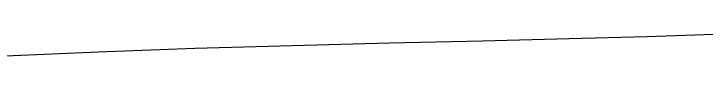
# Model space of a CAD drawing. Header units: millimetres. Extents: x 104198 to 1296755, y -81101 to 81453.
# Drawn here: x 633857.7 to 633967.8, y -26055.7 to -26052.2 of the extents above; entities that cross this region are included whole.
import ezdxf

# ---------------------------------------------------------------- set-up
doc = ezdxf.new("R2010")
doc.units = ezdxf.units.MM
doc.linetypes.add('HIDDEN2', pattern=[0.1875, 0.125, -0.0625])

# ---------------------------------------------------------------- blocks, each defined once
blk = doc.blocks.new('ghfdhrhr')
at = {"color": 250, "linetype": 'HIDDEN2', "ltscale": 600}
blk.add_lwpolyline([(633856.37, -32557.96), (633871.1, -32557.3), (633886.46, -32556.75), (633902.04, -32556.29), (633917.44, -32555.9), (633932.24, -32555.54), (633946.03, -32555.2), (633958.39, -32554.86), (633969.04, -32554.49)], dxfattribs=at)
blk.add_lwpolyline([(633856.37, -32557.96), (633871.1, -32557.3), (633886.46, -32556.75), (633902.04, -32556.29), (633917.44, -32555.9), (633932.24, -32555.54), (633946.03, -32555.2), (633958.39, -32554.86), (633969.04, -32554.49)], dxfattribs=at)
blk.add_lwpolyline([(633856.37, -32557.96), (633871.1, -32557.3), (633886.46, -32556.75), (633902.04, -32556.29), (633917.44, -32555.9), (633932.24, -32555.54), (633946.03, -32555.2), (633958.39, -32554.86), (633969.04, -32554.49)], dxfattribs=at)
blk.add_lwpolyline([(633856.37, -32557.96), (633871.1, -32557.3), (633886.46, -32556.75), (633902.04, -32556.29), (633917.44, -32555.9), (633932.24, -32555.54), (633946.03, -32555.2), (633958.39, -32554.86), (633969.04, -32554.49)], dxfattribs=at)
blk.add_lwpolyline([(633856.37, -32557.96), (633871.1, -32557.3), (633886.46, -32556.75), (633902.04, -32556.29), (633917.44, -32555.9), (633932.24, -32555.54), (633946.03, -32555.2), (633958.39, -32554.86), (633969.04, -32554.49)], dxfattribs=at)
blk.add_lwpolyline([(633856.37, -32557.96), (633871.1, -32557.3), (633886.46, -32556.75), (633902.04, -32556.29), (633917.44, -32555.9), (633932.24, -32555.54), (633946.03, -32555.2), (633958.39, -32554.86), (633969.04, -32554.49)], dxfattribs=at)
blk.add_lwpolyline([(633856.37, -32557.96), (633871.1, -32557.3), (633886.46, -32556.75), (633902.04, -32556.29), (633917.44, -32555.9), (633932.24, -32555.54), (633946.03, -32555.2), (633958.39, -32554.86), (633969.04, -32554.49)], dxfattribs=at)
blk.add_lwpolyline([(633856.37, -32557.96), (633871.1, -32557.3), (633886.46, -32556.75), (633902.04, -32556.29), (633917.44, -32555.9), (633932.24, -32555.54), (633946.03, -32555.2), (633958.39, -32554.86), (633969.04, -32554.49)], dxfattribs=at)
blk.add_lwpolyline([(633856.37, -32557.96), (633871.1, -32557.3), (633886.46, -32556.75), (633902.04, -32556.29), (633917.44, -32555.9), (633932.24, -32555.54), (633946.03, -32555.2), (633958.39, -32554.86), (633969.04, -32554.49)], dxfattribs=at)
blk.add_lwpolyline([(633856.37, -32557.96), (633871.1, -32557.3), (633886.46, -32556.75), (633902.04, -32556.29), (633917.44, -32555.9), (633932.24, -32555.54), (633946.03, -32555.2), (633958.39, -32554.86), (633969.04, -32554.49)], dxfattribs=at)
blk.add_lwpolyline([(633856.37, -32557.96), (633871.1, -32557.3), (633886.46, -32556.75), (633902.04, -32556.29), (633917.44, -32555.9), (633932.24, -32555.54), (633946.03, -32555.2), (633958.39, -32554.86), (633969.04, -32554.49)], dxfattribs=at)
blk.add_lwpolyline([(633856.37, -32557.96), (633871.1, -32557.3), (633886.46, -32556.75), (633902.04, -32556.29), (633917.44, -32555.9), (633932.24, -32555.54), (633946.03, -32555.2), (633958.39, -32554.86), (633969.04, -32554.49)], dxfattribs=at)

msp = doc.modelspace()

# ---------------------------------------------------------------- block references
at = {"color": 2}
msp.add_blockref('ghfdhrhr', (0, 6502.26), dxfattribs=at)

doc.saveas('drawing.dxf')
